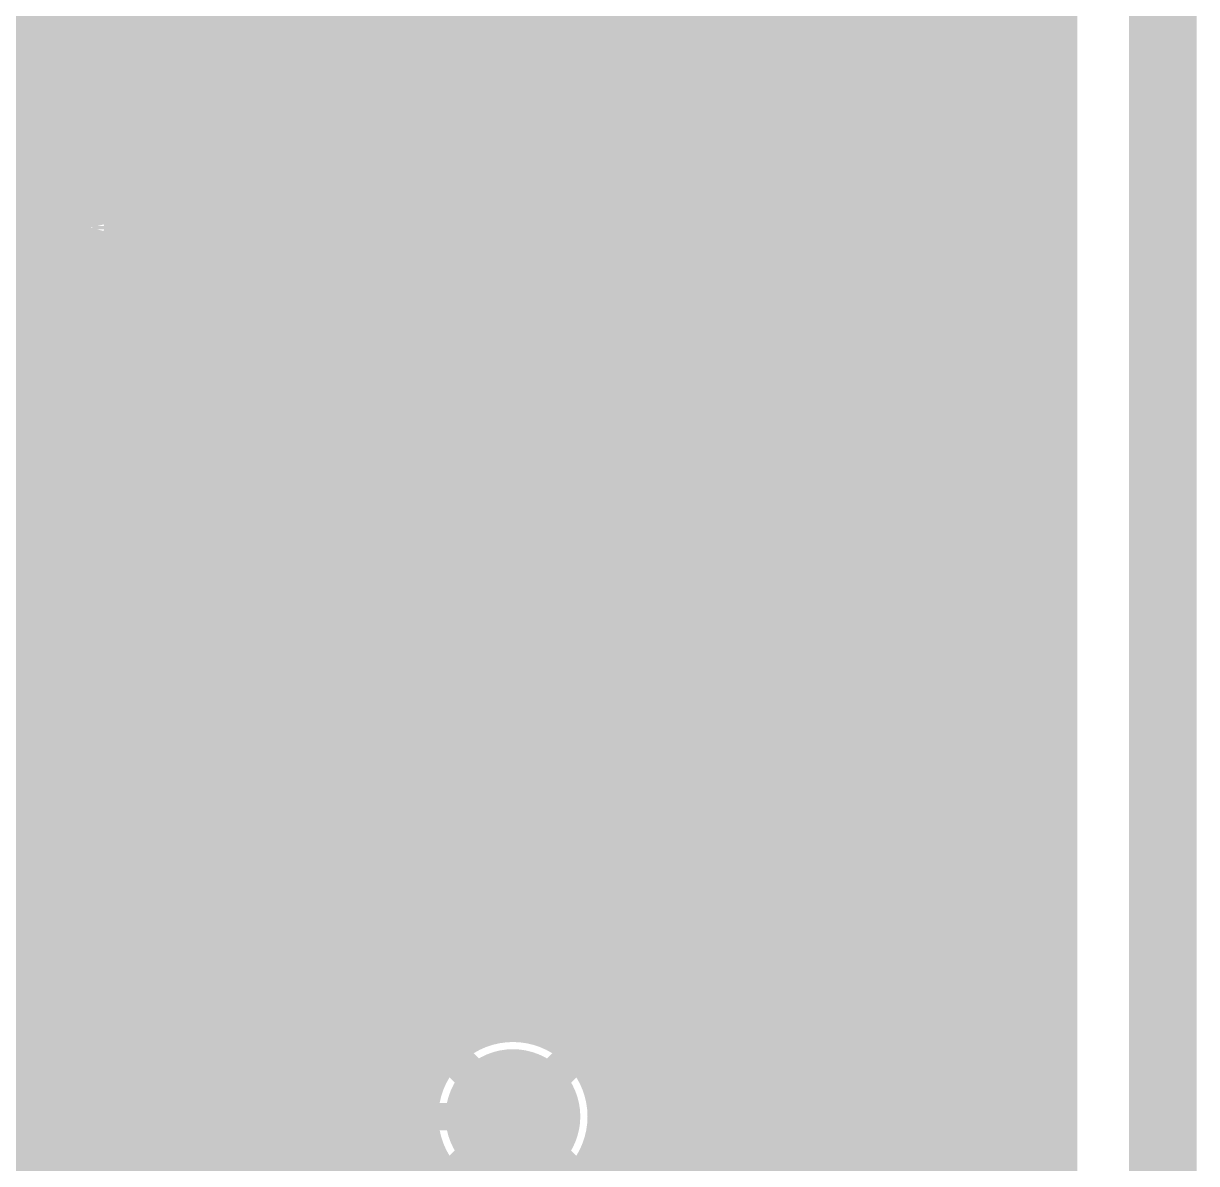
# Model space of a CAD drawing. Extents: x -118 to 4, y -52 to 56.
# Drawn here: x -4.65 to 4.06, y 39.4 to 47.87 of the extents above; entities that cross this region are included whole.
import ezdxf

# ---------------------------------------------------------------- set-up
doc = ezdxf.new("R2010")
doc.units = 0
doc.header["$MEASUREMENT"] = 0
doc.layers.get('0').update_dxf_attribs({"linetype": 'CONTINUOUS'})
for name, color, linetype in [('22-302-0_BOT', 7, 'CONTINUOUS'), ('22-302-0_DRD', 7, 'CONTINUOUS'), ('22-302-0_DRL', 2, 'CONTINUOUS'), ('22-302-0_GND', 1, 'CONTINUOUS'), ('22-302-0_IN1', 3, 'CONTINUOUS'), ('22-302-0_SMB', 5, 'CONTINUOUS'), ('22-302-0_SMT', 10, 'CONTINUOUS'), ('22-302-0_SST', 11, 'CONTINUOUS'), ('22-302-0_TOP', 13, 'CONTINUOUS'), ('THRUHOLE_TAP', 7, 'CONTINUOUS')]:
    doc.layers.add(name, color=color, linetype=linetype)

# ---------------------------------------------------------------- blocks, each defined once
blk = doc.blocks.new('ROUND_21')
at = {"const_width": 0.99949}
blk.add_lwpolyline([(-0.499744, 0, 1), (0.499744, 0, 1)], format="xyb", close=True, dxfattribs=at)
blk = doc.blocks.new('ROUND_50')
at = {"const_width": 0.35052}
blk.add_lwpolyline([(-0.17526, 0, 1), (0.17526, 0, 1)], format="xyb", close=True, dxfattribs=at)
blk = doc.blocks.new('ROUND_102')
at = {"const_width": 0.54991}
blk.add_lwpolyline([(-0.274954, 0, 1), (0.274954, 0, 1)], format="xyb", close=True, dxfattribs=at)
blk = doc.blocks.new('ROUND_106')
at = {"const_width": 0.10033}
blk.add_lwpolyline([(-0.050164, 0, 1), (0.050164, 0, 1)], format="xyb", close=True, dxfattribs=at)
blk = doc.blocks.new('ROUND_76')
at = {"const_width": 1.30429}
blk.add_lwpolyline([(-0.652144, 0, 1), (0.652144, 0, 1)], format="xyb", close=True, dxfattribs=at)
blk = doc.blocks.new('ROUND_78')
at = {"const_width": 1.30429}
blk.add_lwpolyline([(-0.652144, 0, 1), (0.652144, 0, 1)], format="xyb", close=True, dxfattribs=at)
blk = doc.blocks.new('ROUND_95')
at = {"const_width": 0.50038}
blk.add_lwpolyline([(-0.25019, 0, 1), (0.25019, 0, 1)], format="xyb", close=True, dxfattribs=at)
blk = doc.blocks.new('ROUND_98')
at = {"const_width": 0.10033}
blk.add_lwpolyline([(-0.050164, 0, 1), (0.050164, 0, 1)], format="xyb", close=True, dxfattribs=at)

msp = doc.modelspace()

# ---------------------------------------------------------------- linework, layer by layer
at = {"layer": '22-302-0_BOT'}
for points, const_width in [([(-2.9718, 55.626), (-2.9718, 41.29024)], 0.254), ([(-2.7432, 55.626), (-2.7432, 41.51884)], 0.254), ([(-2.5146, 55.626), (-2.5146, 41.74744)], 0.254), ([(-2.286, 55.626), (-2.286, 41.97604)], 0.254), ([(-2.0574, 55.626), (-2.0574, 42.20464)], 0.254), ([(-0.4572, 55.626), (-0.4572, 40.13708)], 0.254), ([(-0.2286, 55.626), (-0.2286, 45.09008)], 0.254), ([(0, 55.626), (0, 45.09008)], 0.254), ([(1.6002, 55.626), (1.6002, 45.96384)], 0.254), ([(1.8288, 55.5752), (1.8288, 45.73524)], 0.254), ([(2.0574, 55.3466), (2.0574, 45.50664)], 0.254), ([(2.286, 55.118), (2.286, 1.66624)], 0.254), ([(-1.27, 55.118), (-1.27, 42.418), (-3.429, 40.259), (-3.429, 30.099), (-4.318, 29.21), (-16.129, 29.21), (-16.45158, 29.53258), (-16.45158, 30.5181)], 0.2032), ([(2.5146, 54.8894), (2.5146, 1.29794)], 0.254), ([(-0.6858, 54.77002), (-0.6858, 40.34536)], 0.254), ([(-1.8288, 54.72938), (-1.8288, 42.43324)], 0.254), ([(2.7432, 54.6608), (2.7432, 0.69342)], 0.254), ([(2.794, 54.61), (2.794, 0.44704)], 0.254), ([(-1.6764, 54.5719), (-1.6764, 42.58564)], 0.254), ([(-0.8636, 54.5719), (-0.8636, 42.418)], 0.254), ([(0.762, 54.229), (0.762, 46.228), (1.778, 45.212), (1.778, 40.259), (1.27, 39.751), (1.27, 30.48)], 0.2032), ([(1.3716, 53.92674), (1.3716, 46.19244)], 0.254), ([(0.2286, 53.80736), (0.2286, 45.09008)], 0.254), ([(0.3556, 53.6829), (0.3556, 46.228)], 0.254), ([(1.1684, 53.6829), (1.1684, 46.39564)], 0.254), ([(-4.445, 47.625), (-5.842, 49.022), (-21.209, 49.022), (-24.003, 46.228), (-26.7208, 46.228), (-27.2288, 45.72)], 0.3048), ([(-1.6764, 47.9552), (-3.15722, 47.9552)], 0.254), ([(0.3556, 47.9552), (-0.8636, 47.9552)], 0.254), ([(2.794, 47.9552), (1.1684, 47.9552)], 0.254), ([(-1.6764, 47.7266), (-3.11912, 47.7266)], 0.254), ([(0.3556, 47.7266), (-0.8636, 47.7266)], 0.254), ([(2.794, 47.7266), (1.1684, 47.7266)], 0.254), ([(-1.6764, 47.498), (-3.12166, 47.498)], 0.254), ([(0.3556, 47.498), (-0.8636, 47.498)], 0.254), ([(2.794, 47.498), (1.1684, 47.498)], 0.254), ([(-1.6764, 47.2694), (-3.1623, 47.2694)], 0.254), ([(0.3556, 47.2694), (-0.8636, 47.2694)], 0.254), ([(2.794, 47.2694), (1.1684, 47.2694)], 0.254), ([(-3.2004, 47.1551), (-3.2004, 45.5549)], 0.254), ([(-1.6764, 47.0408), (-3.24866, 47.0408)], 0.254), ([(0.3556, 47.0408), (-0.8636, 47.0408)], 0.254), ([(2.794, 47.0408), (1.1684, 47.0408)], 0.254), ([(-3.429, 46.76648), (-3.429, 45.94352)], 0.254), ([(-1.6764, 46.8122), (-3.3909, 46.8122)], 0.254), ([(0.3556, 46.8122), (-0.8636, 46.8122)], 0.254), ([(2.794, 46.8122), (1.1684, 46.8122)], 0.254), ([(-1.6764, 46.5836), (-3.61696, 46.5836)], 0.254), ([(0.3556, 46.5836), (-0.8636, 46.5836)], 0.254), ([(2.794, 46.5836), (1.1684, 46.5836)], 0.254), ([(-3.6576, 46.55312), (-3.6576, 46.15688)], 0.254), ([(-3.8862, 46.4185), (-3.8862, 46.2915)], 0.254), ([(1.1684, 46.39564), (2.06502, 45.49902)], 0.254), ([(-1.6764, 46.355), (-4.04876, 46.355)], 0.254), ([(0.3556, 46.355), (-0.8636, 46.355)], 0.254), ([(2.794, 46.355), (1.20904, 46.355)], 0.254), ([(-1.6764, 46.1264), (-3.61696, 46.1264)], 0.254), ([(0.3683, 46.1264), (-0.8636, 46.1264)], 0.254), ([(2.794, 46.1264), (1.43764, 46.1264)], 0.254), ([(0.4572, 45.95876), (0.4572, 45.09008)], 0.254), ([(-1.6764, 45.8978), (-3.3909, 45.8978)], 0.254), ([(0.51816, 45.8978), (-0.8636, 45.8978)], 0.254), ([(0.47752, 45.9359), (1.32588, 45.09008)], 0.254), ([(2.794, 45.8978), (1.66624, 45.8978)], 0.254), ([(0.6858, 45.73016), (0.6858, 45.09008)], 0.254), ([(-1.6764, 45.6692), (-3.24866, 45.6692)], 0.254), ([(0.74676, 45.6692), (-0.8636, 45.6692)], 0.254), ([(2.794, 45.6692), (1.89484, 45.6692)], 0.254), ([(-1.6764, 45.4406), (-3.1623, 45.4406)], 0.254), ([(0.97536, 45.4406), (-0.8636, 45.4406)], 0.254), ([(0.9144, 45.50156), (0.9144, 45.09008)], 0.254), ([(2.794, 45.4406), (2.11328, 45.4406)], 0.254), ([(-4.445, 45.085), (-4.445, 40.64), (-5.334, 39.751), (-6.985, 39.751), (-7.6962, 39.0398), (-7.6962, 38.735)], 0.635), ([(1.143, 45.27296), (1.143, 45.09008)], 0.254), ([(-1.6764, 45.212), (-3.12166, 45.212)], 0.254), ([(1.20396, 45.212), (-0.8636, 45.212)], 0.254), ([(2.794, 45.212), (2.1844, 45.212)], 0.254), ([(2.1844, 45.212), (2.1844, 40.259)], 0.254), ([(-0.4699, 45.09008), (-0.4699, 40.66032)], 0.254), ([(1.32588, 45.09008), (-0.4699, 45.09008)], 0.254), ([(-1.6764, 44.9834), (-3.11912, 44.9834)], 0.254), ([(-0.4699, 44.9834), (-0.8636, 44.9834)], 0.254), ([(2.794, 44.9834), (2.1844, 44.9834)], 0.254), ([(-1.6764, 44.7548), (-3.15722, 44.7548)], 0.254), ([(-0.4699, 44.7548), (-0.8636, 44.7548)], 0.254), ([(2.794, 44.7548), (2.1844, 44.7548)], 0.254), ([(1.1811, 43.9674), (1.1811, 44.70908), (-0.0889, 44.70908)], 0.1524), ([(-3.2004, 44.6151), (-3.2004, 41.06164)], 0.254), ([(-1.6764, 44.5262), (-3.2385, 44.5262)], 0.254), ([(-0.4699, 44.5262), (-0.8636, 44.5262)], 0.254), ([(2.794, 44.5262), (2.1844, 44.5262)], 0.254), ([(-3.429, 44.22648), (-3.429, 40.83304)], 0.254), ([(-1.6764, 44.2976), (-3.37312, 44.2976)], 0.254), ([(-0.4699, 44.2976), (-0.8636, 44.2976)], 0.254), ([(2.794, 44.2976), (2.1844, 44.2976)], 0.254), ([(-1.6764, 44.069), (-3.58648, 44.069)], 0.254), ([(-0.4699, 44.069), (-0.8636, 44.069)], 0.254), ([(2.794, 44.069), (2.1844, 44.069)], 0.254), ([(-3.6576, 44.01312), (-3.6576, 40.60444)], 0.254), ([(-3.8227, 43.90898), (-3.8227, 40.64)], 0.254), ([(-1.6764, 43.8404), (-3.8227, 43.8404)], 0.254), ([(-0.4699, 43.8404), (-0.8636, 43.8404)], 0.254), ([(2.794, 43.8404), (2.1844, 43.8404)], 0.254), ([(-1.6764, 43.6118), (-3.8227, 43.6118)], 0.254), ([(-0.4699, 43.6118), (-0.8636, 43.6118)], 0.254), ([(2.794, 43.6118), (2.1844, 43.6118)], 0.254), ([(-1.6764, 43.3832), (-3.8227, 43.3832)], 0.254), ([(-0.4699, 43.3832), (-0.8636, 43.3832)], 0.254), ([(2.794, 43.3832), (2.1844, 43.3832)], 0.254), ([(1.1811, 43.3451), (1.1811, 43.13428), (0.97028, 43.13428), (0.97028, 43.3451), (1.1811, 43.3451)], 0.1524), ([(-1.6764, 43.1546), (-3.8227, 43.1546)], 0.254), ([(-0.4699, 43.1546), (-0.8636, 43.1546)], 0.254), ([(2.794, 43.1546), (2.1844, 43.1546)], 0.254), ([(-1.6764, 42.926), (-3.8227, 42.926)], 0.254), ([(-0.4699, 42.926), (-0.8636, 42.926)], 0.254), ([(2.794, 42.926), (2.1844, 42.926)], 0.254), ([(-1.6764, 42.6974), (-3.8227, 42.6974)], 0.254), ([(-0.4699, 42.6974), (-0.8636, 42.6974)], 0.254), ([(0.12192, 41.87698), (-0.0889, 41.98112), (-0.0889, 42.61612), (0.12192, 42.7228), (0.33528, 42.7228), (0.5461, 42.61612), (0.5461, 41.98112), (0.75692, 41.87698), (0.97028, 41.87698), (1.1811, 41.98112), (1.1811, 42.61612), (0.97028, 42.7228)], 0.1524), ([(2.794, 42.6974), (2.1844, 42.6974)], 0.254), ([(-1.6764, 42.58564), (-3.71094, 40.5511)], 0.254), ([(-1.79324, 42.4688), (-3.8227, 42.4688)], 0.254), ([(-0.4699, 42.4688), (-0.8636, 42.4688)], 0.254), ([(2.794, 42.4688), (2.1844, 42.4688)], 0.254), ([(-2.02184, 42.2402), (-3.8227, 42.2402)], 0.254), ([(-0.9144, 42.21988), (-0.9144, 40.42156)], 0.254), ([(-0.4699, 42.2402), (-0.90424, 42.2402)], 0.254), ([(2.794, 42.2402), (2.1844, 42.2402)], 0.254), ([(-0.98298, 42.13098), (-3.0226, 40.09136)], 0.254), ([(-2.25044, 42.0116), (-3.8227, 42.0116)], 0.254), ([(-1.143, 41.97096), (-1.143, 40.41902)], 0.254), ([(-0.4699, 42.0116), (-1.10236, 42.0116)], 0.254), ([(2.794, 42.0116), (2.1844, 42.0116)], 0.254), ([(-2.47904, 41.783), (-3.8227, 41.783)], 0.254), ([(-0.4699, 41.783), (-1.33096, 41.783)], 0.254), ([(2.794, 41.783), (2.1844, 41.783)], 0.254), ([(-1.3716, 41.74236), (-1.3716, 40.33012)], 0.254), ([(-2.70764, 41.5544), (-3.8227, 41.5544)], 0.254), ([(-1.6002, 41.51376), (-1.6002, 40.09898)], 0.254), ([(-0.4699, 41.5544), (-1.55956, 41.5544)], 0.254), ([(2.794, 41.5544), (2.1844, 41.5544)], 0.254), ([(-2.93624, 41.3258), (-3.8227, 41.3258)], 0.254), ([(-1.8288, 41.28516), (-1.8288, 27.09418)], 0.254), ([(-0.4699, 41.3258), (-1.78816, 41.3258)], 0.254), ([(2.794, 41.3258), (2.1844, 41.3258)], 0.254), ([(1.1811, 41.25468), (1.1811, 41.04132), (0.97028, 41.04132), (0.97028, 41.25468), (1.1811, 41.25468)], 0.1524), ([(-3.16484, 41.0972), (-3.8227, 41.0972)], 0.254), ([(-0.4699, 41.0972), (-2.01676, 41.0972)], 0.254), ([(2.794, 41.0972), (2.1844, 41.0972)], 0.254), ([(-2.0574, 41.05656), (-2.0574, 27.03576)], 0.254), ([(-3.39344, 40.8686), (-3.8227, 40.8686)], 0.254), ([(-2.286, 40.82796), (-2.286, 26.86812)], 0.254), ([(-0.4699, 40.8686), (-2.24536, 40.8686)], 0.254), ([(2.794, 40.8686), (2.1844, 40.8686)], 0.254), ([(1.3716, 40.66032), (-0.4699, 40.66032)], 0.254), ([(-0.2286, 40.66032), (-0.2286, 20.955)], 0.254), ([(0, 40.66032), (0, 20.955)], 0.254), ([(0.2286, 40.66032), (0.2286, 20.955)], 0.254), ([(0.4572, 40.66032), (0.4572, 20.955)], 0.254), ([(0.6858, 40.66032), (0.6858, 30.82798)], 0.254), ([(0.9144, 40.66032), (0.9144, 39.94658)], 0.254), ([(1.143, 40.66032), (1.143, 40.19804)], 0.254), ([(1.3716, 40.66032), (1.3716, 40.42664)], 0.254), ([(1.3716, 40.66032), (1.3716, 40.42664)], 0.254), ([(-3.62204, 40.64), (-3.8227, 40.64)], 0.254), ([(-2.5146, 40.59936), (-2.5146, 24.34844)], 0.254), ([(1.3716, 40.64), (-2.47396, 40.64)], 0.254), ([(2.794, 40.64), (2.1844, 40.64)], 0.254), ([(-3.80492, 40.4114), (-3.86588, 40.4114)], 0.254), ([(-1.17602, 40.4114), (-2.70256, 40.4114)], 0.254), ([(1.35636, 40.4114), (-0.85344, 40.4114)], 0.254), ([(1.3716, 40.42664), (0.98552, 40.0431)], 0.254), ([(2.794, 40.4114), (2.1844, 40.4114)], 0.254), ([(-3.8862, 40.36568), (-3.8862, 30.21584)], 0.254), ([(-2.7432, 40.37076), (-2.7432, 24.11984)], 0.254), ([(-3.8354, 40.259), (-3.8354, 30.26664)], 0.254), ([(-4.00558, 40.20058), (-4.8895, 39.31666)], 0.254), ([(-3.8354, 40.1828), (-4.02082, 40.1828)], 0.254), ([(-2.9718, 40.14216), (-2.9718, 23.89124)], 0.254), ([(-1.54178, 40.1828), (-2.93116, 40.1828)], 0.254), ([(1.12776, 40.1828), (-0.49022, 40.1828)], 0.254), ([(2.794, 40.1828), (2.17678, 40.1828)], 0.254), ([(-4.1148, 40.08882), (-4.1148, 29.98724)], 0.254), ([(-3.0226, 40.09136), (-3.0226, 30.099)], 0.254), ([(-3.8354, 39.9542), (-4.24942, 39.9542)], 0.254), ([(-1.6637, 39.9542), (-3.0226, 39.9542)], 0.254), ([(0.91694, 39.9542), (-0.36576, 39.9542)], 0.254), ([(2.06502, 39.97198), (1.6764, 39.58336)], 0.254), ([(2.794, 39.9542), (2.04724, 39.9542)], 0.254), ([(2.0574, 39.96436), (2.0574, 20.80768)], 0.254), ([(-4.3434, 39.86022), (-4.3434, 29.75864)], 0.254), ([(-61.5823, 19.1262), (-60.7441, 18.288), (-60.706, 18.288), (-57.658, 15.24), (-39.878, 15.24), (-38.481, 16.637), (-25.527, 16.637), (-24.13, 18.034), (-18.796, 18.034), (-17.018, 19.812), (-5.842, 19.812), (-1.016, 24.638), (-1.016, 39.751)], 0.2032), ([(-3.8354, 39.7256), (-4.47802, 39.7256)], 0.254), ([(-1.69418, 39.7256), (-3.0226, 39.7256)], 0.254), ([(0.8636, 39.7256), (-0.33528, 39.7256)], 0.254), ([(0.8636, 39.751), (0.8636, 31.02356)], 0.254), ([(2.794, 39.7256), (1.81864, 39.7256)], 0.254), ([(1.8288, 39.73576), (1.8288, 30.86608)], 0.254), ([(-4.572, 39.63162), (-4.572, 29.6164)], 0.254), ([(1.6764, 39.58336), (1.6764, 31.02356)], 0.254), ([(-3.8354, 39.497), (-4.70662, 39.497)], 0.254), ([(-1.64592, 39.497), (-3.0226, 39.497)], 0.254), ([(0.8636, 39.497), (-0.38608, 39.497)], 0.254), ([(2.794, 39.497), (1.6764, 39.497)], 0.254), ([(-1.6002, 39.40302), (-1.6002, 27.07132)], 0.254), ([(-0.4572, 39.36238), (-0.4572, 20.955)], 0.254)]:
    msp.add_lwpolyline(points, dxfattribs=dict(at, const_width=const_width))
at = {"layer": '22-302-0_BOT', "const_width": 0.254}
for points in [[(-3.11404, 47.625, 0.4142136), (-4.445, 48.95596)], [(-4.04876, 46.355, 0.3281646), (-3.11404, 47.625)], [(-3.11404, 45.085, 0.328165), (-4.04876, 46.355)], [(0.3556, 46.228, 0.1989124), (0.47463, 45.94063)], [(2.1844, 45.212, 0.1989124), (2.06537, 45.49937)], [(-3.8227, 43.90898, 0.2778607), (-3.11404, 45.085)], [(-0.98298, 42.13098, 0.1989124), (-0.86409, 42.418)], [(-4.00558, 40.20058, 0.1989124), (-3.82357, 40.64)], [(-3.71602, 40.54602, 0.1989124), (-3.83491, 40.259)], [(-3.71602, 40.54602, 0.1989124), (-3.83491, 40.259)], [(-1.016, 40.43172, 0.4142136), (-1.69672, 39.751)], [(-0.33528, 39.751, 0.4142136), (-1.016, 40.43172)], [(2.06502, 39.97198, 0.1989124), (2.18391, 40.259)], [(0.98298, 40.03802, 0.1989124), (0.86409, 39.751)], [(0.98298, 40.03802, 0.1989124), (0.86409, 39.751)], [(-1.69672, 39.751, 0.2370538), (-1.4224, 39.2049)], [(-0.6096, 39.2049, 0.237053), (-0.33528, 39.751)]]:
    msp.add_lwpolyline(points, format="xyb", dxfattribs=at)
at = {"layer": '22-302-0_DRD'}
for points, const_width in [([(3.81, 49.79162), (3.81, -1.81102), (3.81, 54.1909)], 0.50038), ([(3.81, -1.81102), (3.81, 49.79162)], 0.50038), ([(-4.445, 48.26), (-4.445, 46.99)], 0.254), ([(-3.81, 46.99), (-3.81, 48.26)], 0.254), ([(-3.81, 47.625), (-5.08, 47.625)], 0.254), ([(-5.08, 46.99), (-3.81, 46.99)], 0.254), ([(-3.81, 45.72), (-5.08, 45.72)], 0.254), ([(-4.445, 45.72), (-4.445, 44.45)], 0.254), ([(-3.81, 44.45), (-3.81, 45.72)], 0.254), ([(-3.81, 45.085), (-5.08, 45.085)], 0.254), ([(-5.08, 44.45), (-3.81, 44.45)], 0.254), ([(-0.381, 40.386), (-1.651, 39.116)], 0.254), ([(-0.381, 39.116), (-1.651, 40.386)], 0.254)]:
    msp.add_lwpolyline(points, dxfattribs=dict(at, const_width=const_width))
at = {"layer": '22-302-0_DRL', "const_width": 0.50038}
for points in [[(3.81, 49.79162), (3.81, -1.81102), (3.81, 54.1909)], [(3.81, -1.81102), (3.81, 49.79162)]]:
    msp.add_lwpolyline(points, dxfattribs=at)
at = {"layer": '22-302-0_GND', "const_width": 0.50038}
for points in [[(3.81, 49.79162), (3.81, -1.81102), (3.81, 54.1909)], [(3.81, -1.81102), (3.81, 49.79162)]]:
    msp.add_lwpolyline(points, dxfattribs=at)
at = {"layer": '22-302-0_IN1'}
for points, const_width in [([(1.524, 55.372), (2.921, 53.975), (2.921, 4.064), (-3.81, 4.064), (-3.81, -3.048), (-89.154, -3.048)], 0.254), ([(-3.0988, 55.372), (-3.0988, 27.4447)], 0.254), ([(-2.8702, 55.372), (-2.8702, 27.32278)], 0.254), ([(-2.6416, 55.372), (-2.6416, 26.95702)], 0.254), ([(-2.413, 55.372), (-2.413, 26.6573)], 0.254), ([(-2.1844, 55.372), (-2.1844, 26.95956)], 0.254), ([(-1.9558, 55.372), (-1.9558, 27.07132)], 0.254), ([(2.159, 54.737), (2.159, 4.064)], 0.254), ([(-1.7272, 54.61508), (-1.7272, 27.09418)], 0.254), ([(2.3876, 54.5084), (2.3876, 4.064)], 0.254), ([(-1.4986, 54.47792), (-1.4986, 40.22852)], 0.254), ([(2.6162, 54.2798), (2.6162, 4.064)], 0.254), ([(2.8448, 54.0512), (2.8448, 4.064)], 0.254), ([(2.0955, 49.67732), (-1.39192, 49.67732), (-1.39192, 47.64532)], 0.254), ([(2.0955, 49.67732), (2.0955, 47.64532)], 0.254), ([(0.03302, 49.29632), (0.03302, 48.02632), (0.24638, 48.23968), (0.66802, 49.0855), (0.88138, 49.29632), (0.88138, 48.02632)], 0.1524), ([(-1.39192, 47.9298), (-3.1496, 47.9298)], 0.254), ([(2.921, 47.9298), (2.0955, 47.9298)], 0.254), ([(-1.39192, 47.7012), (-3.11658, 47.7012)], 0.254), ([(2.921, 47.7012), (2.0955, 47.7012)], 0.254), ([(2.0955, 47.64532), (-1.39192, 47.64532)], 0.254), ([(-1.27, 47.64532), (-1.27, 40.38092)], 0.254), ([(-1.0414, 47.64532), (-1.0414, 40.42918)], 0.254), ([(-0.8128, 47.64532), (-0.8128, 40.3987)], 0.254), ([(-0.5842, 47.64532), (-0.5842, 40.27678)], 0.254), ([(-0.3556, 47.64532), (-0.3556, 39.91102)], 0.254), ([(-0.127, 47.64532), (-0.127, 19.71802)], 0.254), ([(0.1016, 47.64532), (0.1016, 19.72056)], 0.254), ([(0.3302, 47.64532), (0.3302, 19.64436)], 0.254), ([(0.5588, 47.64532), (0.5588, 19.43608)], 0.254), ([(0.7874, 47.64532), (0.7874, 30.95752)], 0.254), ([(1.016, 47.64532), (1.016, 31.10992)], 0.254), ([(1.2446, 47.64532), (1.2446, 31.15818)], 0.254), ([(1.4732, 47.64532), (1.4732, 31.1277)], 0.254), ([(1.7018, 47.64532), (1.7018, 31.00578)], 0.254), ([(1.9304, 47.64532), (1.9304, 30.64002)], 0.254), ([(2.921, 47.4726), (-3.1242, 47.4726)], 0.254), ([(2.921, 47.244), (-3.16992, 47.244)], 0.254), ([(2.921, 47.0154), (-3.26136, 47.0154)], 0.254), ([(-3.3274, 46.90364), (-3.3274, 45.80636)], 0.254), ([(2.921, 46.7868), (-3.41122, 46.7868)], 0.254), ([(-3.556, 46.6344), (-3.556, 46.07306)], 0.254), ([(2.921, 46.5582), (-3.64998, 46.5582)], 0.254), ([(-3.7846, 46.4693), (-3.7846, 46.23816)], 0.254), ([(-4.0132, 46.3677), (-4.0132, 46.3423)], 0.254), ([(2.921, 46.3296), (-3.9751, 46.3296)], 0.254), ([(2.921, 46.101), (-3.58648, 46.101)], 0.254), ([(-5.3848, 46.0248), (-4.445, 45.085)], 0.254), ([(-3.5052, 46.0248), (-4.445, 45.085)], 0.254), ([(2.921, 45.8724), (-3.37312, 45.8724)], 0.254), ([(2.921, 45.6438), (-3.2385, 45.6438)], 0.254), ([(2.921, 45.4152), (-3.15722, 45.4152)], 0.254), ([(2.921, 45.1866), (-3.11912, 45.1866)], 0.254), ([(-5.3848, 44.1452), (-4.445, 45.085)], 0.254), ([(-3.5052, 44.1452), (-4.445, 45.085)], 0.254), ([(2.921, 44.958), (-3.12166, 44.958)], 0.254), ([(2.921, 44.7294), (-3.1623, 44.7294)], 0.254), ([(2.921, 44.5008), (-3.24866, 44.5008)], 0.254), ([(-3.3274, 44.36364), (-3.3274, 27.47518)], 0.254), ([(2.921, 44.2722), (-3.3909, 44.2722)], 0.254), ([(2.921, 44.0436), (-3.61696, 44.0436)], 0.254), ([(-3.556, 44.0944), (-3.556, 27.42692)], 0.254), ([(-3.7846, 43.9293), (-3.7846, 27.27452)], 0.254), ([(-4.699, 43.77944), (-4.699, -3.048)], 0.254), ([(2.921, 43.815), (-4.04876, 43.815)], 0.254), ([(-4.0132, 43.8277), (-4.0132, -3.048)], 0.254), ([(-4.4704, 43.75404), (-4.4704, -3.048)], 0.254), ([(-4.2418, 43.76928), (-4.2418, -3.048)], 0.254), ([(2.921, 43.5864), (-29.07792, 43.5864)], 0.254), ([(2.921, 43.3578), (-29.21508, 43.3578)], 0.254), ([(2.921, 43.1292), (-6.63702, 43.1292)], 0.254), ([(2.921, 42.9006), (-6.40588, 42.9006)], 0.254), ([(2.921, 42.672), (-6.31698, 42.672)], 0.254), ([(2.921, 42.4434), (-6.3119, 42.4434)], 0.254), ([(2.921, 42.2148), (-6.39064, 42.2148)], 0.254), ([(2.921, 41.9862), (-6.59638, 41.9862)], 0.254), ([(2.921, 41.7576), (-6.68274, 41.7576)], 0.254), ([(2.921, 41.529), (-6.42112, 41.529)], 0.254), ([(2.921, 41.3004), (-6.32206, 41.3004)], 0.254), ([(2.921, 41.0718), (-6.30936, 41.0718)], 0.254), ([(2.921, 40.8432), (-6.37794, 40.8432)], 0.254), ([(2.921, 40.6146), (-6.56336, 40.6146)], 0.254), ([(-1.2573, 40.386), (-11.31316, 40.386)], 0.254), ([(2.921, 40.386), (-0.77216, 40.386)], 0.254), ([(-1.55956, 40.1574), (-11.0109, 40.1574)], 0.254), ([(2.921, 40.1574), (-0.4699, 40.1574)], 0.254), ([(-1.67132, 39.9288), (-10.89914, 39.9288)], 0.254), ([(2.921, 39.9288), (-0.35814, 39.9288)], 0.254), ([(-1.69418, 39.7002), (-10.87882, 39.7002)], 0.254), ([(2.921, 39.7002), (-0.33782, 39.7002)], 0.254), ([(-0.3556, 39.58844), (-0.3556, 19.62912)], 0.254), ([(-1.63576, 39.4716), (-10.93724, 39.4716)], 0.254), ([(2.921, 39.4716), (-0.39624, 39.4716)], 0.254)]:
    msp.add_lwpolyline(points, dxfattribs=dict(at, const_width=const_width))
at = {"layer": '22-302-0_IN1', "const_width": 0.254}
for points in [[(-3.11404, 47.625, 0.4142136), (-4.445, 48.95596)], [(-4.04876, 46.355, 0.3281646), (-3.11404, 47.625)], [(-3.11404, 45.085, 0.328165), (-4.04876, 46.355)], [(-4.445, 43.75404, 0.4142136), (-3.11404, 45.085)], [(-5.715, 44.68876, 0.3281646), (-4.445, 43.75404)], [(-1.016, 40.43172, 0.4142136), (-1.69672, 39.751)], [(-0.33528, 39.751, 0.4142136), (-1.016, 40.43172)], [(-1.69672, 39.751, 0.4142136), (-1.016, 39.07028)], [(-1.016, 39.07028, 0.4142136), (-0.33528, 39.751)]]:
    msp.add_lwpolyline(points, format="xyb", dxfattribs=at)
at = {"layer": '22-302-0_SST'}
for points, const_width in [([(-9.23544, 50.77968), (-4.73456, 50.77968), (0.65532, 50.77968), (0.65532, 41.93032), (-1.49352, 41.93032)], 0.1524), ([(-0.3937, 43.18), (-13.57376, 43.18), (-14.17574, 42.58056), (0.20574, 42.58056), (-0.3937, 43.18), (-0.3937, 49.53), (0.20574, 50.12944), (0.20574, 42.58056)], 0.1524), ([(-4.32562, 47.50562), (-4.12496, 47.30496), (-4.12496, 47.94504), (-4.32562, 47.74438), (-4.32562, 47.50562), (-4.56438, 47.50562), (-4.76504, 47.30496), (-4.12496, 47.30496)], 0.1524), ([(-4.56438, 47.50562), (-4.56438, 47.74438), (-4.76504, 47.94504), (-4.12496, 47.94504)], 0.1524), ([(-4.32562, 47.74438), (-4.56438, 47.74438)], 0.1524), ([(-4.32562, 44.96562), (-4.12496, 44.76496), (-4.12496, 45.40504), (-4.32562, 45.20438), (-4.32562, 44.96562), (-4.56438, 44.96562), (-4.76504, 44.76496), (-4.12496, 44.76496)], 0.1524), ([(-4.56438, 44.96562), (-4.56438, 45.20438), (-4.76504, 45.40504), (-4.12496, 45.40504)], 0.1524), ([(-4.32562, 45.20438), (-4.56438, 45.20438)], 0.1524), ([(-2.14376, 41.93032), (-6.65988, 41.93032)], 0.1524), ([(-4.86156, 40.66032), (-4.56438, 40.66032), (-4.56438, 40.23868), (-4.64058, 40.02532), (-5.08508, 40.02532), (-5.15874, 40.23868), (-5.15874, 41.0845), (-5.08508, 41.29532), (-4.64058, 41.29532), (-4.56438, 41.0845)], 0.2032)]:
    msp.add_lwpolyline(points, dxfattribs=dict(at, const_width=const_width))
at = {"layer": '22-302-0_SST', "const_width": 0.1524}
for points in [[(-2.14376, 41.93032, 0.3400612), (-1.81864, 41.6814)], [(-1.81864, 41.67886, 0.3400608), (-1.49352, 41.93032)]]:
    msp.add_lwpolyline(points, format="xyb", dxfattribs=at)
at = {"layer": '22-302-0_TOP'}
for points, const_width in [([(1.524, 55.499), (3.048, 53.975), (3.048, 20.447)], 0.254), ([(1.6002, 55.4228), (1.6002, 31.1277)], 0.254), ([(1.8288, 55.1942), (1.8288, 30.94482)], 0.254), ([(2.0574, 54.9656), (2.0574, 30.06852)], 0.254), ([(2.286, 54.737), (2.286, 20.447)], 0.254), ([(2.5146, 54.5084), (2.5146, 20.447)], 0.254), ([(2.7432, 54.2798), (2.7432, 20.447)], 0.254), ([(2.9718, 54.0512), (2.9718, 20.447)], 0.254), ([(-2.9718, 53.8607), (-2.9718, 40.22852)], 0.254), ([(1.3716, 53.83276), (1.3716, 31.19882)], 0.254), ([(-2.7432, 53.75656), (-2.7432, 40.22852)], 0.254), ([(-2.5146, 53.75148), (-2.5146, 40.22852)], 0.254), ([(-2.286, 53.75148), (-2.286, 40.22852)], 0.254), ([(-2.0574, 53.75148), (-2.0574, 40.22852)], 0.254), ([(-1.8288, 53.75148), (-1.8288, 40.22852)], 0.254), ([(-1.6002, 53.75148), (-1.6002, 40.22852)], 0.254), ([(-1.3716, 53.75148), (-1.3716, 40.38346)], 0.254), ([(-1.143, 53.75148), (-1.143, 40.46474)], 0.254), ([(-0.9144, 53.75148), (-0.9144, 40.46982)], 0.254), ([(-0.6858, 53.75148), (-0.6858, 40.3987)], 0.254), ([(-0.4572, 53.75148), (-0.4572, 40.21582)], 0.254), ([(-0.2286, 53.75148), (-0.2286, 29.6291)], 0.254), ([(0, 53.75148), (0, 29.68752)], 0.254), ([(0.2286, 53.73624), (0.2286, 29.68752)], 0.254), ([(0.4572, 53.5686), (0.4572, 30.06852)], 0.254), ([(1.143, 53.60924), (1.143, 31.19374)], 0.254), ([(0.6858, 53.5051), (0.6858, 30.9118)], 0.254), ([(0.9144, 53.5178), (0.9144, 31.11246)], 0.254), ([(3.048, 47.879), (-3.09118, 47.879)], 0.254), ([(3.048, 47.6504), (-3.06832, 47.6504)], 0.254), ([(3.048, 47.4218), (-3.08356, 47.4218)], 0.254), ([(3.048, 47.1932), (-3.1369, 47.1932)], 0.254), ([(-3.2004, 47.03572), (-3.2004, 45.67174)], 0.254), ([(3.048, 46.9646), (-3.23596, 46.9646)], 0.254), ([(-3.429, 46.69536), (-3.429, 46.01464)], 0.254), ([(3.048, 46.736), (-3.39344, 46.736)], 0.254), ([(-3.6576, 46.4947), (-3.6576, 46.21276)], 0.254), ([(3.048, 46.5074), (-3.63982, 46.5074)], 0.254), ([(-3.8862, 46.36516), (-3.8862, 46.3423)], 0.254), ([(3.048, 46.2788), (-3.7592, 46.2788)], 0.254), ([(-5.41782, 46.05782), (-4.445, 45.085)], 0.254), ([(-3.47218, 46.05782), (-4.445, 45.085)], 0.254), ([(3.048, 46.0502), (-3.46202, 46.0502)], 0.254), ([(3.048, 45.8216), (-3.28168, 45.8216)], 0.254), ([(3.048, 45.593), (-3.16484, 45.593)], 0.254), ([(3.048, 45.3644), (-3.09626, 45.3644)], 0.254), ([(-5.41782, 44.11218), (-4.445, 45.085)], 0.254), ([(-3.47218, 44.11218), (-4.445, 45.085)], 0.254), ([(3.048, 45.1358), (-3.06832, 45.1358)], 0.254), ([(3.048, 44.9072), (-3.07848, 44.9072)], 0.254), ([(3.048, 44.6786), (-3.12928, 44.6786)], 0.254), ([(-3.2004, 44.49572), (-3.2004, 40.22852)], 0.254), ([(3.048, 44.45), (-3.22326, 44.45)], 0.254), ([(3.048, 44.2214), (-3.37312, 44.2214)], 0.254), ([(-3.429, 44.15536), (-3.429, 40.22852)], 0.254), ([(-3.6576, 43.9547), (-3.6576, 40.22852)], 0.254), ([(3.048, 43.9928), (-3.6068, 43.9928)], 0.254), ([(-3.8862, 43.82516), (-3.8862, 40.22852)], 0.254), ([(-4.572, 43.7134), (-4.572, 40.22852)], 0.254), ([(-4.3434, 43.71086), (-4.3434, 40.22852)], 0.254), ([(-4.1148, 43.74896), (-4.1148, 40.22852)], 0.254), ([(3.048, 43.7642), (-4.05638, 43.7642)], 0.254), ([(3.048, 43.5356), (-14.12748, 43.5356)], 0.254), ([(3.048, 43.307), (-14.12748, 43.307)], 0.254), ([(3.048, 43.0784), (-6.49224, 43.0784)], 0.254), ([(3.048, 42.8498), (-6.3246, 42.8498)], 0.254), ([(3.048, 42.6212), (-6.2611, 42.6212)], 0.254), ([(3.048, 42.3926), (-6.2738, 42.3926)], 0.254), ([(3.048, 42.164), (-6.36524, 42.164)], 0.254), ([(3.048, 41.9354), (-6.58876, 41.9354)], 0.254), ([(3.048, 41.7068), (-6.52018, 41.7068)], 0.254), ([(3.048, 41.4782), (-6.3373, 41.4782)], 0.254), ([(3.048, 41.2496), (-6.26618, 41.2496)], 0.254), ([(3.048, 41.021), (-6.26872, 41.021)], 0.254), ([(3.048, 40.7924), (-6.35, 40.7924)], 0.254), ([(3.048, 40.5638), (-6.5532, 40.5638)], 0.254), ([(-1.4478, 40.3352), (-11.1252, 40.3352)], 0.254), ([(3.048, 40.3352), (-0.5842, 40.3352)], 0.254), ([(-1.5621, 40.22852), (-11.0109, 40.22852)], 0.254), ([(3.048, 40.1066), (-0.381, 40.1066)], 0.254), ([(3.048, 39.878), (-0.29972, 39.878)], 0.254), ([(-1.016, 39.751), (-11.557, 39.751)], 0.2032), ([(3.048, 39.6494), (-0.29718, 39.6494)], 0.254), ([(3.048, 39.4208), (-0.3683, 39.4208)], 0.254), ([(-0.4572, 39.28618), (-0.4572, 29.42844)], 0.254)]:
    msp.add_lwpolyline(points, dxfattribs=dict(at, const_width=const_width))
at = {"layer": '22-302-0_TOP', "const_width": 0.254}
for points in [[(-3.06832, 47.625, 0.4142136), (-4.445, 49.00168)], [(-3.91414, 46.355, 0.3024661), (-3.06832, 47.625)], [(-3.06832, 45.085, 0.3024665), (-3.91414, 46.355)], [(-4.445, 43.70832, 0.4142136), (-3.06832, 45.085)], [(-5.715, 44.55414, 0.3024661), (-4.445, 43.70832)], [(-1.016, 40.47744, 0.2163583), (-1.56286, 40.22918)], [(-0.28956, 39.751, 0.4142136), (-1.016, 40.47744)], [(-1.016, 39.02456, 0.4142136), (-0.28956, 39.751)]]:
    msp.add_lwpolyline(points, format="xyb", dxfattribs=at)

# ---------------------------------------------------------------- block references
at = {"layer": '22-302-0_BOT'}
for name, p in [('ROUND_21', (-4.445, 47.625)), ('ROUND_21', (-4.445, 45.085)), ('ROUND_50', (-1.016, 39.751))]:
    msp.add_blockref(name, p, dxfattribs=at)
at = {"layer": '22-302-0_DRL'}
for name, p in [('ROUND_102', (-4.445, 47.625)), ('ROUND_102', (-4.445, 45.085)), ('ROUND_106', (-1.016, 39.751))]:
    msp.add_blockref(name, p, dxfattribs=at)
at = {"layer": '22-302-0_GND'}
for name, p in [('ROUND_78', (-4.445, 47.625)), ('ROUND_76', (-4.445, 45.085)), ('ROUND_95', (-1.016, 39.751))]:
    msp.add_blockref(name, p, dxfattribs=at)
at = {"layer": '22-302-0_IN1'}
for name, p in [('ROUND_21', (-4.445, 47.625)), ('ROUND_21', (-4.445, 45.085)), ('ROUND_50', (-1.016, 39.751))]:
    msp.add_blockref(name, p, dxfattribs=at)
at = {"layer": '22-302-0_SMB'}
for p in [(-4.445, 47.625), (-4.445, 45.085)]:
    msp.add_blockref('ROUND_21', p, dxfattribs=at)
at = {"layer": '22-302-0_SMT'}
for p in [(-4.445, 47.625), (-4.445, 45.085)]:
    msp.add_blockref('ROUND_21', p, dxfattribs=at)
at = {"layer": '22-302-0_TOP'}
for name, p in [('ROUND_21', (-4.445, 47.625)), ('ROUND_21', (-4.445, 45.085)), ('ROUND_50', (-1.016, 39.751))]:
    msp.add_blockref(name, p, dxfattribs=at)
at = {"layer": 'THRUHOLE_TAP'}
for name, p in [('ROUND_102', (-4.445, 47.625)), ('ROUND_102', (-4.445, 45.085)), ('ROUND_98', (-1.016, 39.751))]:
    msp.add_blockref(name, p, dxfattribs=at)

doc.saveas('drawing.dxf')
